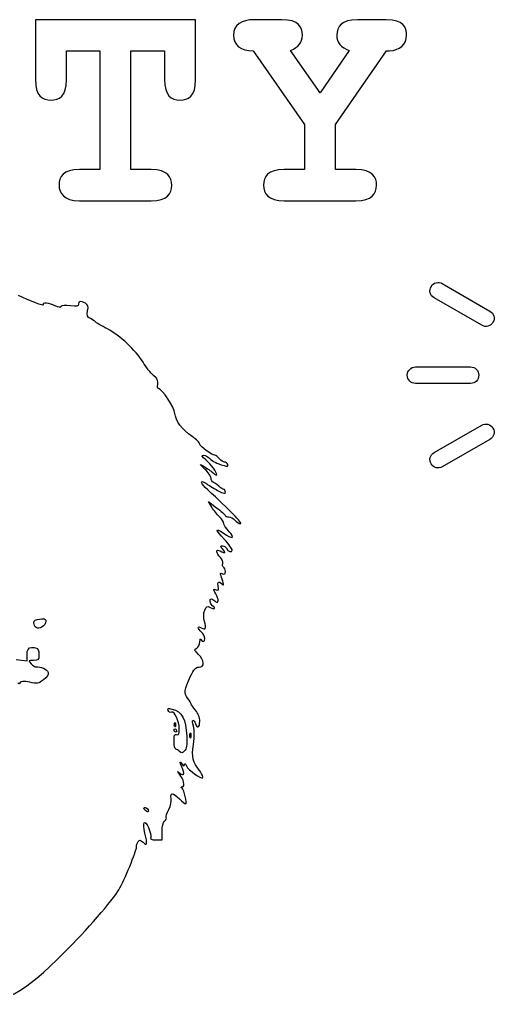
# Model space of a CAD drawing. Header units: millimetres. Extents: x 3 to 91, y 6 to 114.
# Drawn here: x 26.46 to 43.75, y 6.28 to 42.2 of the extents above; entities that cross this region are included whole.
import ezdxf

# ---------------------------------------------------------------- set-up
doc = ezdxf.new("R2010")
doc.units = ezdxf.units.MM
doc.layers.add('Layer_1', color=7, linetype='CONTINUOUS')

msp = doc.modelspace()

# ---------------------------------------------------------------- linework, layer by layer
at = {"layer": 'Layer_1', "color": 7}
for points in [[(32.855611, 40.02001), (32.855611, 42.19877), (27.030538, 42.19877), (27.030538, 40.02001)], [(35.989343, 42.19877), (34.984631, 42.19877)], [(39.782413, 42.19877), (38.743835, 42.19877)], [(28.159428, 40.02001), (28.159428, 41.06988), (29.367341, 41.06988), (29.367341, 36.74623), (28.633562, 36.74623)], [(31.241298, 36.74623), (30.496231, 36.74623), (30.496231, 41.06988), (31.726721, 41.06988), (31.726721, 40.02001)], [(34.950764, 41.06988), (36.813433, 38.38312), (36.813433, 36.74623), (36.079654, 36.74623)], [(38.439034, 41.08117), (37.377878, 39.54588), (36.305432, 41.08117)], [(38.676101, 36.74623), (37.942323, 36.74623), (37.942323, 38.38312), (39.793702, 41.06988), (39.906591, 41.06988)], [(28.633562, 35.61734), (31.241298, 35.61734)], [(36.079654, 35.61734), (38.676101, 35.61734)], [(41.824219, 32.603985), (43.556641, 31.603985)], [(43.25586, 31.084454), (41.523438, 32.084454)], [(40.84961, 29.570782), (42.84961, 29.570782)], [(42.84961, 28.969219), (40.84961, 28.969219)], [(41.523438, 26.455547), (43.25586, 27.455547)], [(43.556641, 26.936016), (41.824219, 25.936016)], [(33.443953, 24.46911), (33.324064, 24.67168), (33.615519, 24.45102)], [(26.33586, 18.93353), (26.724467, 18.8803), (26.724467, 19.09993)], [(32.129305, 15.66448), (32.129305, 15.66499)], [(31.412036, 12.36959), (31.636312, 12.36959), (31.636312, 12.67241)]]:
    msp.add_lwpolyline(points, dxfattribs=at)
for points in [[(40.527481, 41.63432)], [(32.855611, 40.02001)], [(43.484375, 31.055157)], [(27.298592, 20.40992)], [(26.890348, 19.37019)], [(31.862655, 17.14346)], [(32.116386, 16.63599)], [(32.098816, 16.4112)], [(32.664156, 16.25772)], [(31.020846, 13.54523)]]:
    msp.add_lwpolyline(points, close=True, dxfattribs=at)
for points in [[(34.984631, 42.19877), (34.521786, 42.19877), (34.228275, 42.01815), (34.228275, 41.63432)], [(36.73441, 41.63432), (36.73441, 41.93912), (36.598944, 42.19877), (35.989343, 42.19877)], [(38.743835, 42.19877), (38.145523, 42.19877), (37.987478, 41.95041), (37.987478, 41.63432)], [(40.527481, 41.63432), (40.527481, 41.91655), (40.414592, 42.19877), (39.782413, 42.19877)], [(34.228275, 41.63432), (34.228275, 41.27308), (34.487919, 41.06988), (34.950764, 41.06988)], [(36.305432, 41.08117), (36.598944, 41.20535), (36.73441, 41.37468), (36.73441, 41.63432)], [(37.987478, 41.63432), (37.987478, 41.37468), (38.134234, 41.19406), (38.439034, 41.08117)], [(39.906591, 41.06988), (40.256547, 41.06988), (40.527481, 41.30695), (40.527481, 41.63432)], [(27.030538, 40.02001), (27.030538, 39.44428), (27.267605, 39.27494), (27.594983, 39.27494)], [(27.594983, 39.27494), (27.888495, 39.27494), (28.159428, 39.41041), (28.159428, 40.02001)], [(31.726721, 40.02001), (31.726721, 39.45557), (31.963788, 39.27494), (32.291166, 39.27494)], [(32.291166, 39.27494), (32.584677, 39.27494), (32.855611, 39.41041), (32.855611, 40.02001)], [(28.633562, 36.74623), (28.035251, 36.74623), (27.888495, 36.49787), (27.888495, 36.18179)], [(31.986366, 36.18179), (31.986366, 36.4753), (31.83961, 36.74623), (31.241298, 36.74623)], [(36.079654, 36.74623), (35.470054, 36.74623), (35.323298, 36.49787), (35.323298, 36.18179)], [(39.432458, 36.18179), (39.432458, 36.4753), (39.296991, 36.74623), (38.676101, 36.74623)], [(27.888495, 36.18179), (27.888495, 35.88827), (28.057828, 35.61734), (28.633562, 35.61734)], [(31.241298, 35.61734), (31.817032, 35.61734), (31.986366, 35.8657), (31.986366, 36.18179)], [(35.323298, 36.18179), (35.323298, 35.87698), (35.492631, 35.61734), (36.079654, 35.61734)], [(38.676101, 35.61734), (39.274413, 35.61734), (39.432458, 35.8657), (39.432458, 36.18179)], [(41.383741, 32.266862), (41.363225, 32.343794), (41.374134, 32.425726), (41.414063, 32.49461)], [(41.414063, 32.49461), (41.453919, 32.563536), (41.51954, 32.613792), (41.596472, 32.634307)], [(41.596472, 32.634307), (41.673404, 32.654822), (41.755335, 32.643914), (41.824219, 32.603985)], [(27.312545, 31.83507), (27.355645, 31.76527), (26.816394, 31.96723), (26.410274, 32.17303)], [(28.845785, 31.88778), (28.672705, 31.98038), (28.59102, 31.96945), (28.59102, 31.85315)], [(41.523438, 32.084454), (41.454511, 32.12431), (41.404256, 32.189931), (41.383741, 32.266862)], [(27.746627, 31.79579), (27.548687, 31.89901), (27.256705, 31.92534), (27.312545, 31.83507)], [(27.970903, 31.76995), (27.940603, 31.72095), (27.875567, 31.72859), (27.746627, 31.79579)], [(28.302148, 31.79579), (28.113369, 31.82409), (27.998872, 31.81525), (27.970903, 31.76995)], [(28.59102, 31.85315), (28.59102, 31.76905), (28.544028, 31.75959), (28.302148, 31.79579)], [(28.928984, 31.61337), (28.960584, 31.78187), (28.944484, 31.83492), (28.845785, 31.88778)], [(29.035437, 31.3276), (28.911877, 31.3927), (28.895774, 31.43636), (28.928984, 31.61337)], [(29.212687, 31.2072), (29.195587, 31.2313), (29.115627, 31.28537), (29.035437, 31.3276)], [(43.556641, 31.603985), (43.699013, 31.521042), (43.747844, 31.338797), (43.666016, 31.195782)], [(29.647803, 30.95243), (29.425533, 31.06854), (29.229787, 31.18311), (29.212687, 31.2072)], [(30.944364, 29.73907), (30.666815, 30.19015), (30.111242, 30.71031), (29.647803, 30.95243)], [(43.484375, 31.055157), (43.40734, 31.034119), (43.325097, 31.044663), (43.25586, 31.084454)], [(43.666016, 31.195782), (43.626524, 31.126664), (43.561182, 31.076076), (43.484375, 31.055157)], [(31.32522, 29.26003), (31.22095, 29.35293), (31.049294, 29.56853), (30.944364, 29.73907)], [(40.550782, 29.27), (40.550349, 29.435534), (40.684077, 29.570135), (40.84961, 29.570782)], [(42.84961, 29.570782), (42.929446, 29.57099), (43.006072, 29.539367), (43.062524, 29.482915)], [(43.062524, 29.482915), (43.118977, 29.426462), (43.150599, 29.349836), (43.150391, 29.27)], [(31.476115, 28.93705), (31.506415, 29.05792), (31.4741, 29.12759), (31.32522, 29.26003)], [(40.84961, 28.969219), (40.684077, 28.969865), (40.550349, 29.104467), (40.550782, 29.27)], [(43.150391, 29.27), (43.150599, 29.190165), (43.118977, 29.113539), (43.062524, 29.057086)], [(31.50402, 28.78254), (31.46382, 28.78254), (31.452915, 28.84437), (31.476115, 28.93705)], [(32.101917, 27.87614), (32.091417, 28.08596), (31.63185, 28.78254), (31.50402, 28.78254)], [(43.062524, 29.057086), (43.006072, 29.000633), (42.929446, 28.969011), (42.84961, 28.969219)], [(32.727201, 27.04053), (32.364242, 27.29025), (32.114486, 27.62414), (32.101917, 27.87614)], [(43.25586, 27.455547), (43.324981, 27.495315), (43.407091, 27.505926), (43.484051, 27.485037)], [(43.484051, 27.485037), (43.561011, 27.464148), (43.626488, 27.413477), (43.666016, 27.344219)], [(43.666016, 27.344219), (43.747844, 27.201203), (43.699013, 27.018959), (43.556641, 26.936016)], [(33.005221, 26.76716), (33.005221, 26.81226), (32.880051, 26.93536), (32.727201, 27.04053)], [(33.553507, 26.35788), (33.446308, 26.35788), (33.005221, 26.68716), (33.005221, 26.76716)], [(33.222778, 26.19148), (33.077818, 26.31782), (33.060167, 26.35429), (33.144747, 26.35581)], [(33.144747, 26.35581), (33.204647, 26.35655), (33.305012, 26.30667), (33.367472, 26.24419)], [(33.367472, 26.24419), (33.484182, 26.12747), (33.596451, 26.07105), (33.88682, 25.98374)], [(33.719906, 26.23334), (33.658006, 26.30174), (33.583137, 26.35788), (33.553507, 26.35788)], [(33.909558, 26.10932), (33.867158, 26.10932), (33.781796, 26.16489), (33.719906, 26.23334)], [(41.414063, 26.045391), (41.374134, 26.114275), (41.363225, 26.196207), (41.383741, 26.273138)], [(41.383741, 26.273138), (41.404256, 26.35007), (41.454511, 26.415691), (41.523438, 26.455547)], [(33.191772, 25.85507), (32.979843, 26.05646), (32.97861, 26.05877), (33.16025, 25.95274)], [(33.16025, 25.95274), (33.26284, 25.89284), (33.409905, 25.78691), (33.486845, 25.71709)], [(33.626371, 25.64733), (33.625691, 25.74253), (33.421128, 26.0186), (33.222778, 26.19148)], [(33.88682, 25.98374), (34.01817, 25.94424), (34.046646, 25.95237), (34.020146, 26.02147)], [(34.020146, 26.02147), (34.001646, 26.06967), (33.951898, 26.10932), (33.909558, 26.10932)], [(41.596472, 25.905693), (41.51954, 25.926209), (41.453919, 25.976464), (41.414063, 26.045391)], [(41.824219, 25.936016), (41.755335, 25.896087), (41.673404, 25.885178), (41.596472, 25.905693)], [(33.416565, 25.52382), (33.412565, 25.59222), (33.311452, 25.74134), (33.191772, 25.85507)], [(33.488912, 25.3781), (33.453512, 25.3899), (33.420765, 25.45539), (33.416565, 25.52382)], [(33.486845, 25.71709), (33.563745, 25.64729), (33.626591, 25.61573), (33.626371, 25.64733)], [(33.292542, 25.10369), (33.035992, 25.33919), (32.990031, 25.48992), (33.220711, 25.33882)], [(33.220711, 25.33882), (33.305011, 25.28352), (33.500807, 25.16751), (33.655827, 25.08096)], [(33.692517, 25.23547), (33.615717, 25.30207), (33.524272, 25.36631), (33.488912, 25.3781)], [(33.884753, 25.11455), (33.855853, 25.11455), (33.769297, 25.16889), (33.692517, 25.23547)], [(34.490401, 23.87069), (34.575401, 23.87069), (34.077081, 24.38354), (33.292542, 25.10369)], [(33.655827, 25.08096), (33.881977, 24.9547), (33.937463, 24.94252), (33.937463, 25.01895)], [(33.937463, 25.01895), (33.937463, 25.07135), (33.913653, 25.11455), (33.884753, 25.11455)], [(33.719389, 24.12029), (33.633589, 24.20089), (33.509693, 24.35769), (33.443953, 24.46911)], [(33.615519, 24.45102), (33.775609, 24.32944), (33.915728, 24.20484), (33.927128, 24.17455)], [(33.875452, 23.87845), (33.875452, 23.93075), (33.805189, 24.03969), (33.719389, 24.12029)], [(33.927128, 24.17455), (33.938528, 24.14435), (33.997103, 24.11978), (34.057353, 24.11978)], [(34.057353, 24.11978), (34.117553, 24.11978), (34.217671, 24.06358), (34.279561, 23.99524)], [(33.906458, 23.29037), (33.566018, 23.65076), (33.547996, 23.74243), (33.858915, 23.53118)], [(34.073889, 23.57872), (33.964589, 23.69148), (33.875452, 23.8262), (33.875452, 23.87845)], [(34.279561, 23.99524), (34.341461, 23.92684), (34.436281, 23.87069), (34.490401, 23.87069)], [(33.858915, 23.53118), (34.194465, 23.30317), (34.315009, 23.3299), (34.073889, 23.57872)], [(33.844446, 22.93845), (33.741646, 23.05205), (33.741224, 23.06248), (33.836694, 23.06248)], [(33.836694, 23.06248), (33.894294, 23.06248), (33.956517, 23.02281), (33.975187, 22.97411)], [(34.186027, 22.9059), (34.186027, 22.9544), (34.060327, 23.12747), (33.906458, 23.29037)], [(33.752979, 22.63925), (33.584009, 22.79667), (33.580214, 22.96754), (33.747294, 22.87799)], [(33.747294, 22.87799), (33.932414, 22.77889), (33.968236, 22.80155), (33.844446, 22.93845)], [(33.842379, 22.42531), (33.863579, 22.48041), (33.824978, 22.57212), (33.752979, 22.63925)], [(33.975187, 22.97411), (34.022587, 22.85044), (34.186027, 22.7975), (34.186027, 22.9059)], [(33.871318, 22.28785), (33.834818, 22.31035), (33.821979, 22.37232), (33.842379, 22.42531)], [(33.93798, 22.12817), (33.93798, 22.19347), (33.907818, 22.26527), (33.871318, 22.28785)], [(33.778817, 21.96952), (33.739617, 22.06532), (33.750811, 22.08156), (33.834111, 22.04962)], [(33.859949, 21.72561), (33.842149, 21.79401), (33.805717, 21.90374), (33.778817, 21.96952)], [(33.834111, 22.04962), (33.90901, 22.02082), (33.93798, 22.04237), (33.93798, 22.12817)], [(33.600016, 21.46722), (33.689416, 21.43292), (33.702271, 21.45365), (33.675981, 21.59125)], [(33.675981, 21.59125), (33.641281, 21.77244), (33.681666, 21.79887), (33.809306, 21.6791)], [(33.809306, 21.6791), (33.877206, 21.6156), (33.886449, 21.62401), (33.859949, 21.72561)], [(33.515267, 21.46206), (33.502767, 21.48776), (33.540816, 21.49032), (33.600016, 21.46722)], [(33.623787, 21.24398), (33.576587, 21.33818), (33.527817, 21.43639), (33.515267, 21.46206)], [(33.55144, 21.06208), (33.67063, 20.9429), (33.716717, 21.05787), (33.623787, 21.24398)], [(33.184538, 20.71843), (33.244238, 20.87028), (33.268925, 20.88332), (33.382975, 20.8223)], [(33.472892, 20.88586), (33.373192, 20.96866), (33.343094, 21.13546), (33.427934, 21.13546)], [(33.382975, 20.8223), (33.543035, 20.7366), (33.602232, 20.77866), (33.472892, 20.88586)], [(33.427934, 21.13546), (33.455334, 21.13546), (33.51093, 21.10258), (33.55144, 21.06208)], [(33.176786, 20.31329), (33.136286, 20.47051), (33.138738, 20.60076), (33.184538, 20.71843)], [(26.973031, 20.26626), (26.973031, 20.34566), (27.034005, 20.38333), (27.191105, 20.40166)], [(27.055196, 20.0885), (27.010096, 20.1259), (26.973031, 20.20579), (26.973031, 20.26626)], [(27.408663, 20.31897), (27.408663, 20.16289), (27.160516, 20.0011), (27.055196, 20.0885)], [(27.191105, 20.40166), (27.234895, 20.40678), (27.269981, 20.40995), (27.298592, 20.40992)], [(27.298592, 20.40992), (27.384427, 20.40986), (27.408663, 20.38415), (27.408663, 20.31897)], [(33.067749, 19.92313), (32.910989, 20.065), (32.905601, 20.1656), (33.059481, 20.08333)], [(33.059481, 20.08333), (33.220971, 19.99693), (33.245936, 20.04515), (33.176786, 20.31329)], [(33.192289, 19.69627), (33.192289, 19.75937), (33.136099, 19.86124), (33.067749, 19.92313)], [(32.8967, 19.33867), (32.9566, 19.37307), (33.007688, 19.4763), (33.010388, 19.56863)], [(33.010388, 19.56863), (33.013388, 19.66103), (33.029262, 19.70179), (33.046562, 19.65907)], [(33.046562, 19.65907), (33.094062, 19.54125), (33.192289, 19.56637), (33.192289, 19.69627)], [(26.724467, 19.09993), (26.724467, 19.27702), (26.774149, 19.36243), (26.890348, 19.37019)], [(26.890348, 19.37019), (26.929082, 19.37278), (26.975215, 19.36678), (27.029358, 19.35262)], [(27.159583, 19.10819), (27.159583, 18.91362), (27.145179, 18.89787), (26.963729, 18.89787)], [(27.029358, 19.35262), (27.129258, 19.32652), (27.159583, 19.26952), (27.159583, 19.10819)], [(32.958712, 19.11543), (32.802532, 19.26226), (32.79734, 19.28162), (32.8967, 19.33867)], [(32.978866, 18.64879), (33.192555, 18.64879), (33.181342, 18.90605), (32.958712, 19.11543)], [(26.963729, 18.89787), (26.771289, 18.89787), (26.76971, 18.89609), (26.88053, 18.77333)], [(26.88053, 18.77333), (26.94263, 18.70463), (27.023651, 18.65332), (27.060881, 18.65913)], [(27.060881, 18.65913), (27.21483, 18.68313), (27.460848, 18.5684), (27.489278, 18.45966)], [(27.489278, 18.45966), (27.510178, 18.37996), (27.456649, 18.29479), (27.319779, 18.19042)], [(32.566488, 17.51708), (32.420078, 17.70321), (32.435455, 17.81921), (32.672424, 18.32013)], [(32.672424, 18.32013), (32.797114, 18.5837), (32.857746, 18.64879), (32.978866, 18.64879)], [(26.475903, 18.08965), (26.442603, 18.03565), (26.41742, 18.03403), (26.38702, 18.08293)], [(26.821102, 18.10154), (26.596292, 18.14944), (26.511053, 18.14645), (26.475903, 18.08965)], [(27.319779, 18.19042), (27.13648, 18.05062), (27.094412, 18.04323), (26.821102, 18.10154)], [(32.694645, 17.31141), (32.694645, 17.33531), (32.636748, 17.42768), (32.566488, 17.51708)], [(32.850191, 17.083), (32.764691, 17.1846), (32.694645, 17.28755), (32.694645, 17.31141)], [(31.858521, 17.07473), (31.843521, 17.11378), (31.842605, 17.13556), (31.862655, 17.14346)], [(31.97686, 17.00962), (31.93206, 16.99242), (31.87887, 17.02173), (31.858521, 17.07473)], [(31.862655, 17.14346), (31.882705, 17.15136), (31.923679, 17.1454), (31.992879, 17.12795)], [(32.257979, 16.40345), (32.257979, 16.69227), (32.090589, 17.05326), (31.97686, 17.00962)], [(31.992879, 17.12795), (32.355419, 17.03695), (32.510421, 16.75331), (32.530831, 16.14455)], [(33.005221, 16.6856), (33.005221, 16.82191), (32.949731, 16.96469), (32.850191, 17.083)], [(32.096232, 16.48975), (32.075632, 16.51035), (32.073264, 16.56425), (32.091064, 16.60912)], [(32.091064, 16.60912), (32.100964, 16.63392), (32.109836, 16.64253), (32.116386, 16.63599)], [(32.128788, 16.5714), (32.131788, 16.5058), (32.116932, 16.46909), (32.096232, 16.48975)], [(32.116386, 16.63599), (32.122936, 16.62946), (32.127288, 16.60765), (32.128788, 16.5714)], [(32.771643, 16.50732), (32.735643, 16.62491), (32.729507, 16.72126), (32.758207, 16.72126)], [(32.758207, 16.72126), (32.786907, 16.72126), (32.828491, 16.66559), (32.850191, 16.59724)], [(32.850191, 16.59724), (32.912791, 16.3999), (33.005221, 16.4526), (33.005221, 16.6856)], [(32.071427, 16.34867), (32.071427, 16.38287), (32.083716, 16.4112), (32.098816, 16.4112)], [(32.137056, 16.28666), (32.100857, 16.28666), (32.071427, 16.31447), (32.071427, 16.34867)], [(32.071427, 15.95128), (32.071427, 16.18035), (32.090362, 16.23053), (32.164962, 16.20191)], [(32.098816, 16.4112), (32.113816, 16.4112), (32.143762, 16.38287), (32.164962, 16.34867)], [(32.164962, 16.34867), (32.186162, 16.31447), (32.173456, 16.28666), (32.137056, 16.28666)], [(32.164962, 16.20191), (32.237762, 16.17391), (32.257979, 16.21815), (32.257979, 16.40345)], [(32.651754, 16.08461), (32.634554, 16.12731), (32.634554, 16.19741), (32.651754, 16.24015)], [(32.651754, 16.24015), (32.656079, 16.25083), (32.660401, 16.25631), (32.664156, 16.25772)], [(32.664156, 16.25772), (32.67542, 16.26196), (32.683276, 16.2264), (32.683276, 16.16212)], [(32.77371, 15.83914), (32.81731, 16.15338), (32.816443, 16.35952), (32.771643, 16.50732)], [(32.129305, 15.66499), (32.097605, 15.66499), (32.071427, 15.79375), (32.071427, 15.95128)], [(32.530831, 16.14455), (32.541931, 15.81346), (32.521965, 15.67914), (32.448665, 15.60453)], [(32.683276, 16.16212), (32.683276, 16.07662), (32.669054, 16.04185), (32.651754, 16.08461)], [(33.025891, 14.84127), (32.738191, 15.23041), (32.70648, 15.35469), (32.77371, 15.83914)], [(32.269348, 15.5849), (32.224148, 15.6289), (32.161055, 15.66448), (32.129305, 15.66448)], [(32.448665, 15.60453), (32.369365, 15.52343), (32.336408, 15.5197), (32.269348, 15.5849)], [(32.356165, 15.02059), (32.273565, 15.22565), (32.272931, 15.24261), (32.35203, 15.13944)], [(32.35203, 15.13944), (32.42013, 15.05115), (32.446599, 15.04284), (32.449699, 15.10844)], [(32.449699, 15.10844), (32.451699, 15.16054), (32.481379, 15.1408), (32.519979, 15.0609)], [(32.269348, 14.76221), (32.171148, 14.8787), (32.171166, 14.88028), (32.276066, 14.79941)], [(32.374251, 14.29557), (32.482391, 14.29657), (32.417188, 14.5869), (32.269348, 14.76221)], [(32.276066, 14.79941), (32.438106, 14.67381), (32.465424, 14.74937), (32.356165, 15.02059)], [(32.519979, 15.0609), (32.597479, 14.90048), (33.050074, 14.56986), (33.110124, 14.62992)], [(33.110124, 14.62992), (33.132724, 14.65252), (33.094991, 14.74765), (33.025891, 14.84127)], [(31.964974, 13.87854), (31.922274, 14.1016), (32.022468, 14.09594), (32.267798, 13.86149)], [(32.363916, 14.24751), (32.308316, 14.28281), (32.311151, 14.29487), (32.374251, 14.29557)], [(32.493107, 13.67493), (32.554607, 13.67493), (32.435606, 14.20193), (32.363916, 14.24751)], [(31.876607, 13.47236), (31.949707, 13.61557), (31.984544, 13.77598), (31.964974, 13.87854)], [(32.267798, 13.86149), (32.375148, 13.75891), (32.476717, 13.67493), (32.493107, 13.67493)], [(31.0441, 13.42792), (30.992, 13.47122), (30.962254, 13.51929), (30.977954, 13.53489)], [(30.977954, 13.53489), (30.988729, 13.54567), (31.003724, 13.54855), (31.020846, 13.54523)], [(31.020846, 13.54523), (31.07221, 13.53525), (31.138668, 13.47187), (31.138668, 13.41552)], [(31.138668, 13.41552), (31.138668, 13.37432), (31.1032, 13.37882), (31.0441, 13.42792)], [(31.788757, 13.18246), (31.770757, 13.21166), (31.810207, 13.34217), (31.876607, 13.47236)], [(31.01051, 12.61298), (30.91661, 13.02025), (30.993991, 13.14305), (31.139701, 12.81762)], [(31.636312, 12.67241), (31.636312, 12.86511), (31.670013, 13.00393), (31.728813, 13.05275)], [(31.728813, 13.05275), (31.779713, 13.09505), (31.806657, 13.15331), (31.788757, 13.18246)], [(30.948499, 12.27967), (31.097998, 12.14437), (31.10727, 12.19319), (31.01051, 12.61298)], [(31.139701, 12.81762), (31.204801, 12.67224), (31.24226, 12.51164), (31.2229, 12.46106)], [(30.704586, 12.10552), (30.705086, 12.16522), (30.73138, 12.25454), (30.76298, 12.30448)], [(30.76298, 12.30448), (30.81208, 12.38218), (30.838829, 12.37897), (30.948499, 12.27967)], [(31.2229, 12.46106), (31.1958, 12.39046), (31.239666, 12.36959), (31.412036, 12.36959)], [(30.064832, 10.55368), (30.261651, 10.88945), (30.703316, 11.96084), (30.704586, 12.10552)], [(28.092342, 8.28147), (28.860431, 9.04674), (29.848702, 10.18495), (30.064832, 10.55368)], [(24.424349, 6.28107), (25.932517, 6.42312), (26.584174, 6.77883), (28.092342, 8.28147)]]:
    msp.add_open_spline(points, degree=3, dxfattribs=at)

doc.saveas('drawing.dxf')
